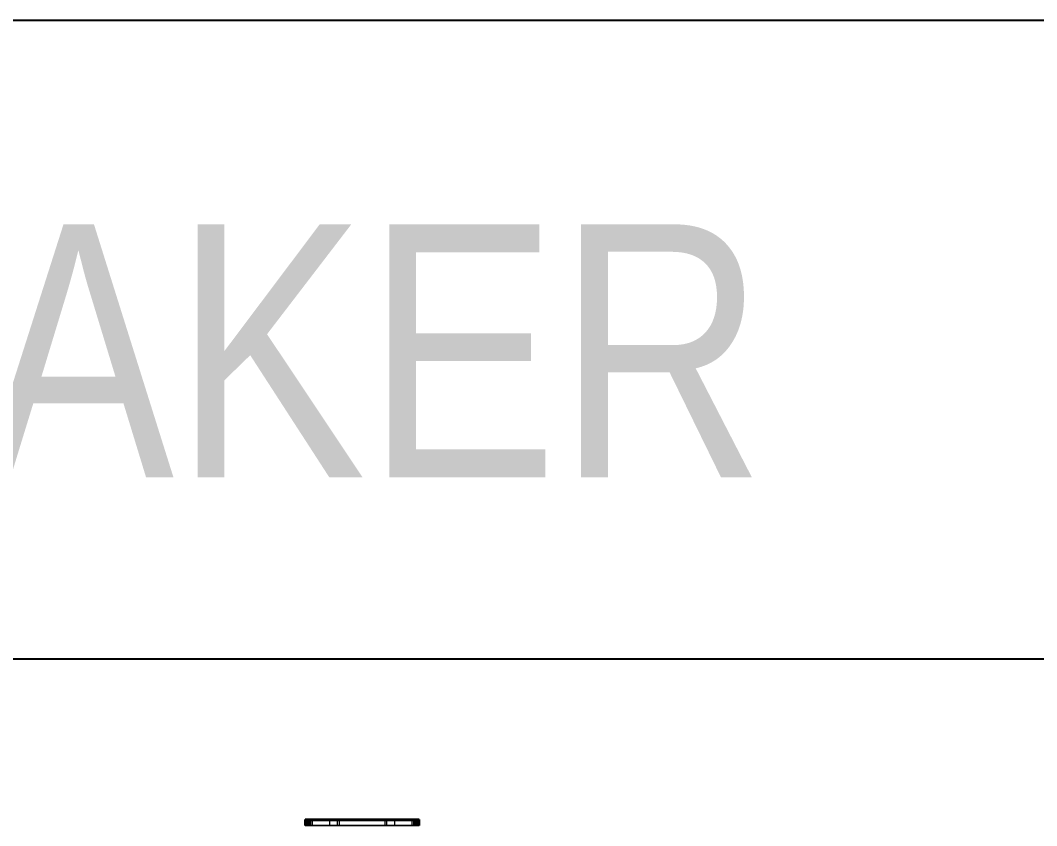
# Model space of a CAD drawing. Header units: millimetres. Extents: x 208114 to 212367, y 170574 to 176275.
# Drawn here: x 210241 to 211304, y 175433 to 176275 of the extents above; entities that cross this region are included whole.
import ezdxf

# ---------------------------------------------------------------- set-up
doc = ezdxf.new("R2010")
doc.units = ezdxf.units.MM
doc.header["$LTSCALE"] = 10
doc.linetypes.add('DASH_CENTER', pattern=[36, 24, -3, 6, -3])
doc.layers.add('1', color=7, linetype='DASH_CENTER')
doc.layers.add('4', color=4, linetype='Continuous')
doc.layers.add('标注', color=251, linetype='Continuous', lineweight=9)
doc.styles.add('SIMPLEX', font='simplex.shx', dxfattribs={"width": 0.85})

msp = doc.modelspace()

# ---------------------------------------------------------------- linework, layer by layer
for p, q in [((210538.6, 175433.2), (210538.6, 175438.2)), ((210538.6, 175438.2), (210538.7, 175438.2)), ((210538.7, 175433.2), (210538.7, 175439.2)), ((210657.8, 175439.2), (210538.7, 175439.2)), ((210657.8, 175439.2), (210657.8, 175433.2)), ((210657.8, 175438.2), (210657.9, 175438.2)), ((210657.9, 175433.2), (210657.9, 175438.2))]:
    msp.add_line(p, q)
at = {"layer": '4'}
for p, q in [((208114.3, 176275.3), (212366.8, 176275.3)), ((208114.3, 175607.5), (212366.8, 175607.5))]:
    msp.add_line(p, q, dxfattribs=at)
at = {"layer": '标注', "color": 0}
for p, q in [((210538.7, 175439.2), (210539.4, 175438.5)), ((210538.8, 175433.2), (210538.8, 175438.2)), ((210538.8, 175438.2), (210541.3, 175438.2)), ((210539.1, 175433.2), (210539.1, 175438.2)), ((210539.4, 175438.5), (210539.5, 175438.4)), ((210539.4, 175433.2), (210539.4, 175438.2)), ((210539.5, 175438.4), (210539.7, 175438.2)), ((210539.7, 175433.2), (210539.7, 175438.2)), ((210540.2, 175433.2), (210540.2, 175438.2)), ((210540.7, 175433.2), (210540.7, 175438.2)), ((210541.3, 175433.2), (210541.3, 175439.2)), ((210541.3, 175439.2), (210542.3, 175438.5)), ((210542, 175433.2), (210542, 175438.2)), ((210542, 175438.2), (210654.6, 175438.2)), ((210542.3, 175438.5), (210542.7, 175438.2)), ((210542.7, 175433.2), (210542.7, 175438.2)), ((210543.5, 175433.2), (210543.5, 175438.2)), ((210544.4, 175433.2), (210544.4, 175438.2)), ((210546.2, 175433.2), (210546.2, 175438.2)), ((210564.3, 175433.2), (210564.3, 175438.2)), ((210572.5, 175433.2), (210572.5, 175438.2)), ((210574.3, 175433.2), (210574.3, 175438.2)), ((210622.3, 175433.2), (210622.3, 175438.2)), ((210624.1, 175433.2), (210624.1, 175438.2)), ((210632.3, 175433.2), (210632.3, 175438.2)), ((210650.3, 175433.2), (210650.3, 175438.2)), ((210652.1, 175433.2), (210652.1, 175438.2)), ((210653, 175433.2), (210653, 175438.2)), ((210653.8, 175438.2), (210654, 175438.4)), ((210653.8, 175433.2), (210653.8, 175438.2)), ((210654, 175438.4), (210654.3, 175438.5)), ((210654.3, 175438.5), (210655.2, 175439.2)), ((210654.6, 175433.2), (210654.6, 175438.2)), ((210655.2, 175439.2), (210655.2, 175433.2)), ((210655.2, 175438.2), (210657.7, 175438.2)), ((210655.8, 175433.2), (210655.8, 175438.2)), ((210656.3, 175433.2), (210656.3, 175438.2)), ((210656.8, 175438.2), (210657, 175438.4)), ((210656.8, 175433.2), (210656.8, 175438.2)), ((210657, 175438.4), (210657.1, 175438.5)), ((210657, 175438.4), (210657, 175438.4)), ((210657.1, 175438.5), (210657.8, 175439.2)), ((210657.2, 175433.2), (210657.2, 175438.2)), ((210657.5, 175433.2), (210657.5, 175438.2)), ((210657.7, 175433.2), (210657.7, 175438.2)), ((210538.6, 175433.2), (210657.9, 175433.2)), ((210539.8, 175433.2), (210539.8, 175432.9)), ((210539.8, 175433.2), (210539.8, 175432.9)), ((210656.7, 175432.9), (210539.8, 175432.9)), ((210539.9, 175433.2), (210539.9, 175432.9)), ((210540, 175433.2), (210540, 175432.9)), ((210541.9, 175433.2), (210541.9, 175432.9)), ((210542.5, 175433.2), (210542.5, 175432.9)), ((210543.2, 175433.2), (210543.2, 175432.9)), ((210545.6, 175433.2), (210545.6, 175432.9)), ((210547.1, 175433.2), (210547.1, 175432.9)), ((210649.4, 175433.2), (210649.4, 175432.9)), ((210650.9, 175433.2), (210650.9, 175432.9)), ((210653.3, 175433.2), (210653.3, 175432.9)), ((210654, 175433.2), (210654, 175432.9)), ((210654.6, 175433.2), (210654.6, 175432.9)), ((210656.5, 175433.2), (210656.5, 175432.9)), ((210656.6, 175433.2), (210656.6, 175432.9)), ((210656.7, 175433.2), (210656.7, 175432.9)), ((210656.7, 175432.9), (210656.7, 175433.2))]:
    msp.add_line(p, q, dxfattribs=at)

# ---------------------------------------------------------------- texts
at = {"layer": '1', "insert": (209598.9, 176061.9), "char_height": 264.6, "attachment_point": 1, "style": 'SIMPLEX'}
msp.add_mtext_dynamic_manual_height_columns('{\\fSitka Text|b0|i0|c129|p2;\\C0;SPEAKER}', width=318.317, gutter_width=50, heights=[0], dxfattribs=at)

doc.saveas('drawing.dxf')
